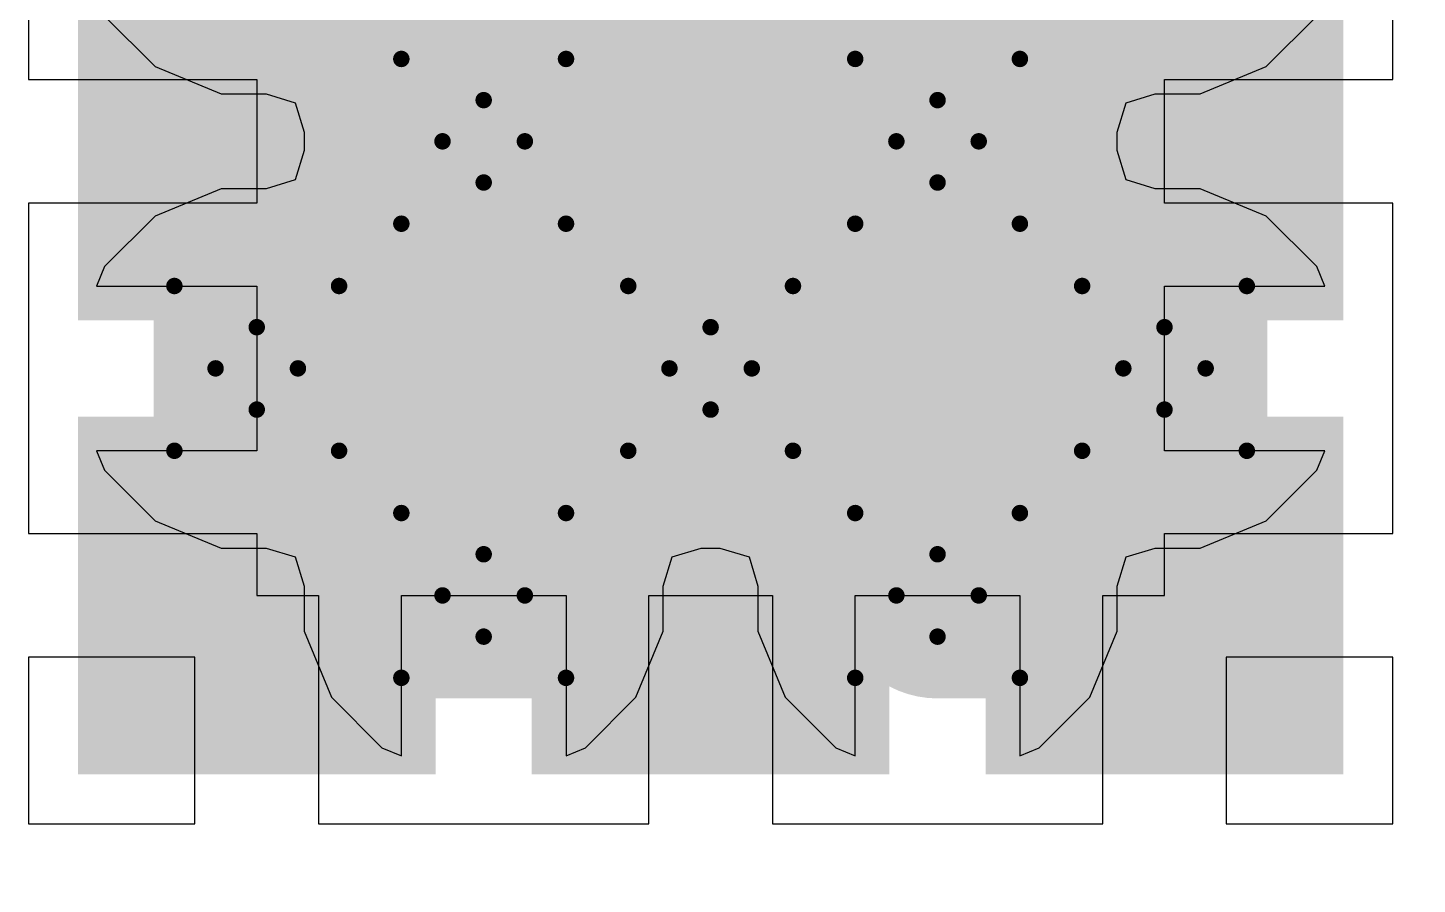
# Model space of a CAD drawing. Header units: inches. Extents: x -5 to 426, y -53 to 116.
# Drawn here: x 11.464 to 15.75, y -22.896 to -20.256 of the extents above; entities that cross this region are included whole.
import ezdxf

# ---------------------------------------------------------------- set-up
doc = ezdxf.new("R2010")
doc.units = ezdxf.units.IN
for name, color, linetype in [('Board Outline', 216, 'Continuous'), ('Bottom Layer', 5, 'Continuous'), ('Bottom Solder', 6, 'Continuous'), ('Drill Drawing', 1, 'Continuous'), ('Multi-Layer', 9, 'Continuous'), ('Pad Holes', 156, 'Continuous'), ('Top Layer', 1, 'Continuous'), ('Top Paste', 8, 'Continuous'), ('Top Solder', 216, 'Continuous')]:
    doc.layers.add(name, color=color, linetype=linetype)

# ---------------------------------------------------------------- blocks, each defined once
blk = doc.blocks.new('38_SMD_M______23')
at = {"layer": 'Bottom Layer'}
h = blk.add_hatch(color=5, dxfattribs=at)
edge = h.paths.add_edge_path()
edge.add_arc((-1.94999864, 2.5600025), 0.2999994, 0, 360)
h = blk.add_hatch(color=5, dxfattribs=at)
edge = h.paths.add_edge_path()
edge.add_arc((-2.6499947, 1.86000136), 0.2999994, 0, 360)
h = blk.add_hatch(color=5, dxfattribs=at)
edge = h.paths.add_edge_path()
edge.add_arc((-1.25000258, 1.86000136), 0.2999994, 0, 360)
h = blk.add_hatch(color=5, dxfattribs=at)
edge = h.paths.add_edge_path()
edge.add_arc((-1.95000626, 1.15999514), 0.2999994, 0, 360)
h = blk.add_hatch(color=5, dxfattribs=at)
edge = h.paths.add_edge_path()
edge.add_arc((-2.65000232, 0.45999654), 0.2999994, 0, 360)
h = blk.add_hatch(color=5, dxfattribs=at)
edge = h.paths.add_edge_path()
edge.add_arc((-1.2499975, 0.4600016199999999), 0.2999994, 0, 360)
h = blk.add_hatch(color=5, dxfattribs=at)
edge = h.paths.add_edge_path()
edge.add_arc((-1.95000118, -0.23999952), 0.2999994, 0, 360)
at = {"layer": 'Bottom Solder'}
h = blk.add_hatch(color=6, dxfattribs=at)
edge = h.paths.add_edge_path()
edge.add_arc((-1.94999864, 2.5600025), 0.2999994, 0, 360)
h = blk.add_hatch(color=6, dxfattribs=at)
edge = h.paths.add_edge_path()
edge.add_arc((-2.6499947, 1.86000136), 0.2999994, 0, 360)
h = blk.add_hatch(color=6, dxfattribs=at)
edge = h.paths.add_edge_path()
edge.add_arc((-1.25000258, 1.86000136), 0.2999994, 0, 360)
h = blk.add_hatch(color=6, dxfattribs=at)
edge = h.paths.add_edge_path()
edge.add_arc((-1.95000626, 1.15999514), 0.2999994, 0, 360)
h = blk.add_hatch(color=6, dxfattribs=at)
edge = h.paths.add_edge_path()
edge.add_arc((-2.65000232, 0.45999654), 0.2999994, 0, 360)
h = blk.add_hatch(color=6, dxfattribs=at)
edge = h.paths.add_edge_path()
edge.add_arc((-1.2499975, 0.4600016199999999), 0.2999994, 0, 360)
h = blk.add_hatch(color=6, dxfattribs=at)
edge = h.paths.add_edge_path()
edge.add_arc((-1.95000118, -0.23999952), 0.2999994, 0, 360)
at = {"layer": 'Multi-Layer'}
h = blk.add_hatch(color=9, dxfattribs=at)
edge = h.paths.add_edge_path()
edge.add_arc((-1.94999864, 2.5600025), 0.2999994, 0, 360)
h = blk.add_hatch(color=9, dxfattribs=at)
edge = h.paths.add_edge_path()
edge.add_arc((-2.6499947, 1.86000136), 0.2999994, 0, 360)
h = blk.add_hatch(color=9, dxfattribs=at)
edge = h.paths.add_edge_path()
edge.add_arc((-1.25000258, 1.86000136), 0.2999994, 0, 360)
h = blk.add_hatch(color=9, dxfattribs=at)
edge = h.paths.add_edge_path()
edge.add_arc((-1.95000626, 1.15999514), 0.2999994, 0, 360)
h = blk.add_hatch(color=9, dxfattribs=at)
edge = h.paths.add_edge_path()
edge.add_arc((-2.65000232, 0.45999654), 0.2999994, 0, 360)
h = blk.add_hatch(color=9, dxfattribs=at)
edge = h.paths.add_edge_path()
edge.add_arc((-1.2499975, 0.4600016199999999), 0.2999994, 0, 360)
h = blk.add_hatch(color=9, dxfattribs=at)
edge = h.paths.add_edge_path()
edge.add_arc((-1.95000118, -0.23999952), 0.2999994, 0, 360)
at = {"layer": 'Pad Holes'}
h = blk.add_hatch(color=7, dxfattribs=at)
edge = h.paths.add_edge_path()
edge.add_arc((-1.94999864, 2.5600025), 0.1499997, 0, 360)
h = blk.add_hatch(color=7, dxfattribs=at)
edge = h.paths.add_edge_path()
edge.add_arc((-2.6499947, 1.86000136), 0.1499997, 0, 360)
h = blk.add_hatch(color=7, dxfattribs=at)
edge = h.paths.add_edge_path()
edge.add_arc((-1.25000258, 1.86000136), 0.1499997, 0, 360)
h = blk.add_hatch(color=7, dxfattribs=at)
edge = h.paths.add_edge_path()
edge.add_arc((-1.95000626, 1.15999514), 0.1499997, 0, 360)
h = blk.add_hatch(color=7, dxfattribs=at)
edge = h.paths.add_edge_path()
edge.add_arc((-2.65000232, 0.45999654), 0.1499997, 0, 360)
h = blk.add_hatch(color=7, dxfattribs=at)
edge = h.paths.add_edge_path()
edge.add_arc((-1.2499975, 0.4600016199999999), 0.1499997, 0, 360)
h = blk.add_hatch(color=7, dxfattribs=at)
edge = h.paths.add_edge_path()
edge.add_arc((-1.95000118, -0.23999952), 0.1499997, 0, 360)
at = {"layer": 'Top Layer'}
for points in [[(-3.09999761, 3.00999779), (-2.19999687, 3.00999779), (-2.19999687, 2.10999705), (-3.09999761, 2.10999705)], [(-1.69999533, 3.00999779), (-0.79999459, 3.00999779), (-0.79999459, 2.10999705), (-1.69999533, 2.10999705)], [(-3.10000015, 1.61000059), (-2.19999941, 1.61000059), (-2.19999941, 0.7099998499999999), (-3.10000015, 0.7099998499999999)], [(-1.69999533, 1.61000313), (-0.79999459, 1.61000313), (-0.79999459, 0.71000239), (-1.69999533, 0.71000239)], [(-3.09999507, 0.20999831), (-2.19999433, 0.20999831), (-2.19999433, -0.6900024299999999), (-3.09999507, -0.6900024299999999)], [(-1.70000295, 0.21000593), (-0.8000022099999999, 0.21000593), (-0.8000022099999999, -0.68999481), (-1.70000295, -0.68999481)]]:
    blk.add_hatch(color=1, dxfattribs=at).paths.add_polyline_path(points)
h = blk.add_hatch(color=1, dxfattribs=at)
edge = h.paths.add_edge_path()
edge.add_arc((-1.94999864, 2.5600025), 0.2999994, 0, 360)
h = blk.add_hatch(color=1, dxfattribs=at)
edge = h.paths.add_edge_path()
edge.add_arc((-2.6499947, 1.86000136), 0.2999994, 0, 360)
h = blk.add_hatch(color=1, dxfattribs=at)
edge = h.paths.add_edge_path()
edge.add_arc((-1.25000258, 1.86000136), 0.2999994, 0, 360)
h = blk.add_hatch(color=1, dxfattribs=at)
edge = h.paths.add_edge_path()
edge.add_arc((-1.95000626, 1.15999514), 0.2999994, 0, 360)
h = blk.add_hatch(color=1, dxfattribs=at)
edge = h.paths.add_edge_path()
edge.add_arc((-2.65000232, 0.45999654), 0.2999994, 0, 360)
h = blk.add_hatch(color=1, dxfattribs=at)
edge = h.paths.add_edge_path()
edge.add_arc((-1.2499975, 0.4600016199999999), 0.2999994, 0, 360)
h = blk.add_hatch(color=1, dxfattribs=at)
edge = h.paths.add_edge_path()
edge.add_arc((-1.95000118, -0.23999952), 0.2999994, 0, 360)
at = {"layer": 'Top Paste'}
for points in [[(-3.09999761, 3.00999779), (-2.19999687, 3.00999779), (-2.19999687, 2.10999705), (-3.09999761, 2.10999705)], [(-1.69999533, 3.00999779), (-0.79999459, 3.00999779), (-0.79999459, 2.10999705), (-1.69999533, 2.10999705)], [(-3.10000015, 1.61000059), (-2.19999941, 1.61000059), (-2.19999941, 0.7099998499999999), (-3.10000015, 0.7099998499999999)], [(-1.69999533, 1.61000313), (-0.79999459, 1.61000313), (-0.79999459, 0.71000239), (-1.69999533, 0.71000239)], [(-3.09999507, 0.20999831), (-2.19999433, 0.20999831), (-2.19999433, -0.6900024299999999), (-3.09999507, -0.6900024299999999)], [(-1.70000295, 0.21000593), (-0.8000022099999999, 0.21000593), (-0.8000022099999999, -0.68999481), (-1.70000295, -0.68999481)]]:
    blk.add_hatch(color=8, dxfattribs=at).paths.add_polyline_path(points)
at = {"layer": 'Top Solder'}
for points in [[(-3.20159761, 3.11159779), (-2.09839687, 3.11159779), (-2.09839687, 2.00839705), (-3.20159761, 2.00839705)], [(-1.80159533, 3.11159779), (-0.6983945899999999, 3.11159779), (-0.6983945899999999, 2.00839705), (-1.80159533, 2.00839705)], [(-3.20160015, 1.71160059), (-2.09839941, 1.71160059), (-2.09839941, 0.60839985), (-3.20160015, 0.60839985)], [(-1.80159533, 1.71160313), (-0.6983945899999999, 1.71160313), (-0.6983945899999999, 0.60840239), (-1.80159533, 0.60840239)], [(-3.20159507, 0.31159831), (-2.09839433, 0.31159831), (-2.09839433, -0.79160243), (-3.20159507, -0.79160243)], [(-1.80160295, 0.31160593), (-0.69840221, 0.31160593), (-0.69840221, -0.79159481), (-1.80160295, -0.79159481)]]:
    blk.add_hatch(color=216, dxfattribs=at).paths.add_polyline_path(points)
h = blk.add_hatch(color=216, dxfattribs=at)
edge = h.paths.add_edge_path()
edge.add_arc((-1.94999864, 2.5600025), 0.2999994, 0, 360)
h = blk.add_hatch(color=216, dxfattribs=at)
edge = h.paths.add_edge_path()
edge.add_arc((-2.6499947, 1.86000136), 0.2999994, 0, 360)
h = blk.add_hatch(color=216, dxfattribs=at)
edge = h.paths.add_edge_path()
edge.add_arc((-1.25000258, 1.86000136), 0.2999994, 0, 360)
h = blk.add_hatch(color=216, dxfattribs=at)
edge = h.paths.add_edge_path()
edge.add_arc((-1.95000626, 1.15999514), 0.2999994, 0, 360)
h = blk.add_hatch(color=216, dxfattribs=at)
edge = h.paths.add_edge_path()
edge.add_arc((-2.65000232, 0.45999654), 0.2999994, 0, 360)
h = blk.add_hatch(color=216, dxfattribs=at)
edge = h.paths.add_edge_path()
edge.add_arc((-1.2499975, 0.4600016199999999), 0.2999994, 0, 360)
h = blk.add_hatch(color=216, dxfattribs=at)
edge = h.paths.add_edge_path()
edge.add_arc((-1.95000118, -0.23999952), 0.2999994, 0, 360)

msp = doc.modelspace()

# ---------------------------------------------------------------- linework, layer by layer
at = {"layer": 'Board Outline'}
msp.add_lwpolyline([(49.77249634, 6.34813564, 0.254, 0.254, -1.14456695220957), (-0.2979293, -38.4413887, 0.254, 0.254, 0)], format="xyseb", dxfattribs=at)
at = {"layer": 'Bottom Layer'}
for p, q in [((11.70101292, -20.21980462), (11.85685716, -20.37564886)), ((15.28448302, -20.37564124), (15.44032726, -20.219797)), ((11.85685716, -20.37564886), (12.06047372, -20.45998956)), ((15.08086646, -20.45998194), (15.28448302, -20.37564124)), ((12.06047372, -20.45998956), (12.1993406, -20.45998956)), ((12.1993406, -20.45998956), (12.28923882, -20.48742156)), ((14.85210136, -20.48741648), (14.94200466, -20.45998194)), ((14.94200466, -20.45998194), (15.08086646, -20.45998194)), ((12.28923882, -20.48742156), (12.31667336, -20.57732232)), ((14.8246719, -20.5773147), (14.85210136, -20.48741648)), ((12.31667336, -20.57732232), (12.31667336, -20.63465266)), ((14.8246719, -20.6346552), (14.8246719, -20.5773147)), ((12.31667336, -20.63465266), (12.28923882, -20.72455596)), ((14.85210644, -20.72455088), (14.8246719, -20.6346552)), ((12.28923882, -20.72455596), (12.1993406, -20.75198542)), ((14.94200466, -20.75198796), (14.85210644, -20.72455088)), ((12.06047372, -20.75198542), (11.85685716, -20.83632612)), ((12.1993406, -20.75198542), (12.06047372, -20.75198542)), ((15.08087154, -20.75198796), (14.94200466, -20.75198796)), ((15.2844881, -20.83632866), (15.08087154, -20.75198796)), ((11.85685716, -20.83632612), (11.70101292, -20.99217036)), ((15.44033234, -20.9921729), (15.2844881, -20.83632866)), ((11.70101292, -20.99217036), (11.67623522, -21.0519899)), ((15.46511004, -21.05199244), (15.44033234, -20.9921729)), ((11.67623522, -21.0519899), (12.17067162, -21.0519899)), ((12.17067162, -21.0519899), (12.17067162, -21.5599899)), ((14.97067872, -21.55999244), (14.97067872, -21.05199244)), ((14.97067872, -21.05199244), (15.46511004, -21.05199244)), ((12.17067162, -21.5599899), (11.6762403, -21.5599899)), ((11.6762403, -21.5599899), (11.70101292, -21.61979928)), ((15.46510496, -21.55999244), (14.97067872, -21.55999244)), ((15.44033234, -21.61980182), (15.46510496, -21.55999244)), ((11.70101292, -21.61979928), (11.85685716, -21.77564352)), ((15.2844881, -21.77564606), (15.44033234, -21.61980182)), ((11.85685716, -21.77564352), (12.06047372, -21.85998422)), ((15.08087154, -21.85998676), (15.2844881, -21.77564606)), ((12.06047372, -21.85998422), (12.1993406, -21.85998422)), ((12.1993406, -21.85998422), (12.28923882, -21.88741368)), ((12.28923882, -21.88741368), (12.31667336, -21.97731698)), ((13.42467216, -21.9773246), (13.45211432, -21.88741368)), ((13.45211432, -21.88741368), (13.54200492, -21.85999184)), ((13.54200492, -21.85999184), (13.59934542, -21.85999184)), ((13.59934542, -21.85999184), (13.68924618, -21.8874213)), ((13.68924618, -21.8874213), (13.71667818, -21.9773246)), ((14.82467698, -21.97731952), (14.85210644, -21.8874213)), ((14.85210644, -21.8874213), (14.94200974, -21.85998676)), ((14.94200974, -21.85998676), (15.08087154, -21.85998676)), ((12.31667336, -21.97731698), (12.31667336, -22.11617878)), ((13.42467216, -22.11617878), (13.42467216, -21.9773246)), ((13.71667818, -21.9773246), (13.71667818, -22.1161864)), ((14.82467698, -22.1161864), (14.82467698, -21.97731952)), ((12.61667276, -22.50041474), (12.61667276, -22.00598088)), ((12.61667276, -22.00598088), (13.12467276, -22.00598088)), ((13.12467276, -22.00598088), (13.12467276, -22.50041474)), ((14.0166725, -22.50041982), (14.0166725, -22.0059885)), ((14.0166725, -22.0059885), (14.5246725, -22.0059885)), ((14.5246725, -22.0059885), (14.5246725, -22.5004249)), ((12.31667336, -22.11617878), (12.40101406, -22.31979534)), ((13.34033146, -22.31979534), (13.42467216, -22.11617878)), ((13.71667818, -22.1161864), (13.80101888, -22.31980296)), ((14.74033628, -22.31980296), (14.82467698, -22.1161864)), ((12.40101406, -22.31979534), (12.5568583, -22.47563958)), ((13.18448722, -22.47563958), (13.34033146, -22.31979534)), ((13.80101888, -22.31980296), (13.95686312, -22.4756472)), ((14.58449204, -22.4756472), (14.74033628, -22.31980296)), ((12.5568583, -22.47563958), (12.61667276, -22.50041474)), ((13.12467276, -22.50041474), (13.18448722, -22.47563958)), ((13.95686312, -22.4756472), (14.0166725, -22.50041982)), ((14.5246725, -22.5004249), (14.58449204, -22.4756472))]:
    msp.add_line(p, q, dxfattribs=at)
for points in [[(12.87067276, -20.60598876, 0.635, 0.635, 0), (12.87067276, -19.90599016, 0.635, 0.635, 0)], [(14.27067504, -21.30598482, 0.635, 0.635, 0), (14.27067504, -19.90599016, 0.635, 0.635, 0)], [(12.87067276, -21.30598482, 0.635, 0.635, 0), (12.87067276, -20.60598876, 0.635, 0.635, 0)], [(12.17067162, -21.30598482, 0.635, 0.635, 0), (12.87067276, -21.30598482, 0.635, 0.635, 0)], [(12.87067276, -21.30598482, 0.635, 0.635, 0), (14.9706711, -21.30598482, 0.635, 0.635, 0)], [(12.87067276, -22.00598088, 0.635, 0.635, 0), (12.87067276, -21.30598482, 0.635, 0.635, 0)], [(14.27067758, -22.0059885, 0.635, 0.635, 0), (14.27067758, -21.30598482, 0.635, 0.635, 0)], [(14.9706711, -21.30598482, 0.635, 0.635, 0), (14.97067364, -21.30598736, 0.635, 0.635, 0)], [(14.27067504, -22.0059885, 0.635, 0.635, 0), (14.27067758, -22.0059885, 0.635, 0.635, 0)]]:
    msp.add_lwpolyline(points, format="xyseb", dxfattribs=at)
for points in [[(12.71192276, -20.60598876, 0.3175, 0.3175, 1), (13.02942276, -20.60598876, 0.3175, 0.3175, 1)], [(12.71192276, -20.60598876, 0.3175, 0.3175, 1), (13.02942276, -20.60598876, 0.3175, 0.3175, 1)], [(12.01192162, -21.30598482, 0.3175, 0.3175, 1), (12.32942162, -21.30598482, 0.3175, 0.3175, 1)], [(12.71192276, -21.30598482, 0.3175, 0.3175, 1), (13.02942276, -21.30598482, 0.3175, 0.3175, 1)], [(12.71192276, -21.30598482, 0.3175, 0.3175, 1), (13.02942276, -21.30598482, 0.3175, 0.3175, 1)], [(12.71192276, -21.30598482, 0.3175, 0.3175, 1), (13.02942276, -21.30598482, 0.3175, 0.3175, 1)], [(12.71192276, -21.30598482, 0.3175, 0.3175, 1), (13.02942276, -21.30598482, 0.3175, 0.3175, 1)], [(14.11192504, -21.30598482, 0.3175, 0.3175, 1), (14.42942504, -21.30598482, 0.3175, 0.3175, 1)], [(14.11192758, -21.30598482, 0.3175, 0.3175, 1), (14.42942758, -21.30598482, 0.3175, 0.3175, 1)], [(14.8119211, -21.30598482, 0.3175, 0.3175, 1), (15.1294211, -21.30598482, 0.3175, 0.3175, 1)], [(14.8119211, -21.30598482, 0.3175, 0.3175, 1), (15.1294211, -21.30598482, 0.3175, 0.3175, 1)], [(14.81192364, -21.30598736, 0.3175, 0.3175, 1), (15.12942364, -21.30598736, 0.3175, 0.3175, 1)], [(12.71192276, -22.00598088, 0.3175, 0.3175, 1), (13.02942276, -22.00598088, 0.3175, 0.3175, 1)], [(14.11192504, -22.0059885, 0.3175, 0.3175, 1), (14.42942504, -22.0059885, 0.3175, 0.3175, 1)], [(14.11192758, -22.0059885, 0.3175, 0.3175, 1), (14.42942758, -22.0059885, 0.3175, 0.3175, 1)], [(14.11192758, -22.0059885, 0.3175, 0.3175, 1), (14.42942758, -22.0059885, 0.3175, 0.3175, 1)]]:
    msp.add_lwpolyline(points, format="xyseb", close=True, dxfattribs=at)
at = {"layer": 'Drill Drawing'}
for points in [[(12.61667276, -20.35198876, 0.0508, 0.0508, 0), (12.87067276, -20.47898876, 0.0508, 0.0508, 0)], [(12.61667276, -20.35198876, 0.0508, 0.0508, 0), (12.74367276, -20.60598876, 0.0508, 0.0508, 0)], [(12.87067276, -20.47898876, 0.0508, 0.0508, 0), (13.12467276, -20.35198876, 0.0508, 0.0508, 0)], [(12.99767276, -20.60598876, 0.0508, 0.0508, 0), (13.12467276, -20.35198876, 0.0508, 0.0508, 0)], [(14.0166725, -20.35198368, 0.0508, 0.0508, 0), (14.2706725, -20.47898368, 0.0508, 0.0508, 0)], [(14.0166725, -20.35198368, 0.0508, 0.0508, 0), (14.1436725, -20.60598368, 0.0508, 0.0508, 0)], [(14.2706725, -20.47898368, 0.0508, 0.0508, 0), (14.5246725, -20.35198368, 0.0508, 0.0508, 0)], [(14.3976725, -20.60598368, 0.0508, 0.0508, 0), (14.5246725, -20.35198368, 0.0508, 0.0508, 0)], [(12.61667276, -20.85998876, 0.0508, 0.0508, 0), (12.74367276, -20.60598876, 0.0508, 0.0508, 0)], [(12.99767276, -20.60598876, 0.0508, 0.0508, 0), (13.12467276, -20.85998876, 0.0508, 0.0508, 0)], [(14.0166725, -20.85998368, 0.0508, 0.0508, 0), (14.1436725, -20.60598368, 0.0508, 0.0508, 0)], [(14.3976725, -20.60598368, 0.0508, 0.0508, 0), (14.5246725, -20.85998368, 0.0508, 0.0508, 0)], [(12.61667276, -20.85998876, 0.0508, 0.0508, 0), (12.87067276, -20.73298876, 0.0508, 0.0508, 0)], [(12.87067276, -20.73298876, 0.0508, 0.0508, 0), (13.12467276, -20.85998876, 0.0508, 0.0508, 0)], [(14.0166725, -20.85998368, 0.0508, 0.0508, 0), (14.2706725, -20.73298368, 0.0508, 0.0508, 0)], [(14.2706725, -20.73298368, 0.0508, 0.0508, 0), (14.5246725, -20.85998368, 0.0508, 0.0508, 0)], [(11.91667162, -21.05198482, 0.0508, 0.0508, 0), (12.17067162, -21.17898482, 0.0508, 0.0508, 0)], [(11.91667162, -21.05198482, 0.0508, 0.0508, 0), (12.04367162, -21.30598482, 0.0508, 0.0508, 0)], [(12.17067162, -21.17898482, 0.0508, 0.0508, 0), (12.42467162, -21.05198482, 0.0508, 0.0508, 0)], [(12.29767162, -21.30598482, 0.0508, 0.0508, 0), (12.42467162, -21.05198482, 0.0508, 0.0508, 0)], [(13.31667898, -21.05199244, 0.0508, 0.0508, 0), (13.57067898, -21.17899244, 0.0508, 0.0508, 0)], [(13.31667898, -21.05199244, 0.0508, 0.0508, 0), (13.44367898, -21.30599244, 0.0508, 0.0508, 0)], [(13.57067898, -21.17899244, 0.0508, 0.0508, 0), (13.82467898, -21.05199244, 0.0508, 0.0508, 0)], [(13.69767898, -21.30599244, 0.0508, 0.0508, 0), (13.82467898, -21.05199244, 0.0508, 0.0508, 0)], [(14.71667364, -21.05198736, 0.0508, 0.0508, 0), (14.97067364, -21.17898736, 0.0508, 0.0508, 0)], [(14.71667364, -21.05198736, 0.0508, 0.0508, 0), (14.84367364, -21.30598736, 0.0508, 0.0508, 0)], [(14.97067364, -21.17898736, 0.0508, 0.0508, 0), (15.22467364, -21.05198736, 0.0508, 0.0508, 0)], [(15.09767364, -21.30598736, 0.0508, 0.0508, 0), (15.22467364, -21.05198736, 0.0508, 0.0508, 0)], [(11.91667162, -21.55998482, 0.0508, 0.0508, 0), (12.04367162, -21.30598482, 0.0508, 0.0508, 0)], [(12.29767162, -21.30598482, 0.0508, 0.0508, 0), (12.42467162, -21.55998482, 0.0508, 0.0508, 0)], [(13.31667898, -21.55999244, 0.0508, 0.0508, 0), (13.44367898, -21.30599244, 0.0508, 0.0508, 0)], [(13.69767898, -21.30599244, 0.0508, 0.0508, 0), (13.82467898, -21.55999244, 0.0508, 0.0508, 0)], [(14.71667364, -21.55998736, 0.0508, 0.0508, 0), (14.84367364, -21.30598736, 0.0508, 0.0508, 0)], [(15.09767364, -21.30598736, 0.0508, 0.0508, 0), (15.22467364, -21.55998736, 0.0508, 0.0508, 0)], [(11.91667162, -21.55998482, 0.0508, 0.0508, 0), (12.17067162, -21.43298482, 0.0508, 0.0508, 0)], [(12.17067162, -21.43298482, 0.0508, 0.0508, 0), (12.42467162, -21.55998482, 0.0508, 0.0508, 0)], [(13.31667898, -21.55999244, 0.0508, 0.0508, 0), (13.57067898, -21.43299244, 0.0508, 0.0508, 0)], [(13.57067898, -21.43299244, 0.0508, 0.0508, 0), (13.82467898, -21.55999244, 0.0508, 0.0508, 0)], [(14.71667364, -21.55998736, 0.0508, 0.0508, 0), (14.97067364, -21.43298736, 0.0508, 0.0508, 0)], [(14.97067364, -21.43298736, 0.0508, 0.0508, 0), (15.22467364, -21.55998736, 0.0508, 0.0508, 0)], [(12.61667276, -21.75198088, 0.0508, 0.0508, 0), (12.87067276, -21.87898088, 0.0508, 0.0508, 0)], [(12.61667276, -21.75198088, 0.0508, 0.0508, 0), (12.74367276, -22.00598088, 0.0508, 0.0508, 0)], [(12.87067276, -21.87898088, 0.0508, 0.0508, 0), (13.12467276, -21.75198088, 0.0508, 0.0508, 0)], [(12.99767276, -22.00598088, 0.0508, 0.0508, 0), (13.12467276, -21.75198088, 0.0508, 0.0508, 0)], [(14.01667758, -21.7519885, 0.0508, 0.0508, 0), (14.27067758, -21.8789885, 0.0508, 0.0508, 0)], [(14.01667758, -21.7519885, 0.0508, 0.0508, 0), (14.14367758, -22.0059885, 0.0508, 0.0508, 0)], [(14.27067758, -21.8789885, 0.0508, 0.0508, 0), (14.52467758, -21.7519885, 0.0508, 0.0508, 0)], [(14.39767758, -22.0059885, 0.0508, 0.0508, 0), (14.52467758, -21.7519885, 0.0508, 0.0508, 0)], [(12.61667276, -22.25998088, 0.0508, 0.0508, 0), (12.74367276, -22.00598088, 0.0508, 0.0508, 0)], [(12.99767276, -22.00598088, 0.0508, 0.0508, 0), (13.12467276, -22.25998088, 0.0508, 0.0508, 0)], [(14.01667758, -22.2599885, 0.0508, 0.0508, 0), (14.14367758, -22.0059885, 0.0508, 0.0508, 0)], [(14.39767758, -22.0059885, 0.0508, 0.0508, 0), (14.52467758, -22.2599885, 0.0508, 0.0508, 0)], [(12.61667276, -22.25998088, 0.0508, 0.0508, 0), (12.87067276, -22.13298088, 0.0508, 0.0508, 0)], [(12.87067276, -22.13298088, 0.0508, 0.0508, 0), (13.12467276, -22.25998088, 0.0508, 0.0508, 0)], [(14.01667758, -22.2599885, 0.0508, 0.0508, 0), (14.27067758, -22.1329885, 0.0508, 0.0508, 0)], [(14.27067758, -22.1329885, 0.0508, 0.0508, 0), (14.52467758, -22.2599885, 0.0508, 0.0508, 0)]]:
    msp.add_lwpolyline(points, format="xyseb", dxfattribs=at)
for points in [[(12.60397276, -20.35198876, 0.0254, 0.0254, 1), (12.62937276, -20.35198876, 0.0254, 0.0254, 1)], [(12.60397276, -20.35198876, 0.0254, 0.0254, 1), (12.62937276, -20.35198876, 0.0254, 0.0254, 1)], [(13.11197276, -20.35198876, 0.0254, 0.0254, 1), (13.13737276, -20.35198876, 0.0254, 0.0254, 1)], [(13.11197276, -20.35198876, 0.0254, 0.0254, 1), (13.13737276, -20.35198876, 0.0254, 0.0254, 1)], [(14.0039725, -20.35198368, 0.0254, 0.0254, 1), (14.0293725, -20.35198368, 0.0254, 0.0254, 1)], [(14.0039725, -20.35198368, 0.0254, 0.0254, 1), (14.0293725, -20.35198368, 0.0254, 0.0254, 1)], [(14.5119725, -20.35198368, 0.0254, 0.0254, 1), (14.5373725, -20.35198368, 0.0254, 0.0254, 1)], [(14.5119725, -20.35198368, 0.0254, 0.0254, 1), (14.5373725, -20.35198368, 0.0254, 0.0254, 1)], [(12.85797276, -20.47898876, 0.0254, 0.0254, 1), (12.88337276, -20.47898876, 0.0254, 0.0254, 1)], [(12.85797276, -20.47898876, 0.0254, 0.0254, 1), (12.88337276, -20.47898876, 0.0254, 0.0254, 1)], [(14.2579725, -20.47898368, 0.0254, 0.0254, 1), (14.2833725, -20.47898368, 0.0254, 0.0254, 1)], [(14.2579725, -20.47898368, 0.0254, 0.0254, 1), (14.2833725, -20.47898368, 0.0254, 0.0254, 1)], [(12.73097276, -20.60598876, 0.0254, 0.0254, 1), (12.75637276, -20.60598876, 0.0254, 0.0254, 1)], [(12.73097276, -20.60598876, 0.0254, 0.0254, 1), (12.75637276, -20.60598876, 0.0254, 0.0254, 1)], [(12.98497276, -20.60598876, 0.0254, 0.0254, 1), (13.01037276, -20.60598876, 0.0254, 0.0254, 1)], [(12.98497276, -20.60598876, 0.0254, 0.0254, 1), (13.01037276, -20.60598876, 0.0254, 0.0254, 1)], [(14.1309725, -20.60598368, 0.0254, 0.0254, 1), (14.1563725, -20.60598368, 0.0254, 0.0254, 1)], [(14.1309725, -20.60598368, 0.0254, 0.0254, 1), (14.1563725, -20.60598368, 0.0254, 0.0254, 1)], [(14.3849725, -20.60598368, 0.0254, 0.0254, 1), (14.4103725, -20.60598368, 0.0254, 0.0254, 1)], [(14.3849725, -20.60598368, 0.0254, 0.0254, 1), (14.4103725, -20.60598368, 0.0254, 0.0254, 1)], [(12.85797276, -20.73298876, 0.0254, 0.0254, 1), (12.88337276, -20.73298876, 0.0254, 0.0254, 1)], [(12.85797276, -20.73298876, 0.0254, 0.0254, 1), (12.88337276, -20.73298876, 0.0254, 0.0254, 1)], [(14.2579725, -20.73298368, 0.0254, 0.0254, 1), (14.2833725, -20.73298368, 0.0254, 0.0254, 1)], [(14.2579725, -20.73298368, 0.0254, 0.0254, 1), (14.2833725, -20.73298368, 0.0254, 0.0254, 1)], [(12.60397276, -20.85998876, 0.0254, 0.0254, 1), (12.62937276, -20.85998876, 0.0254, 0.0254, 1)], [(12.60397276, -20.85998876, 0.0254, 0.0254, 1), (12.62937276, -20.85998876, 0.0254, 0.0254, 1)], [(13.11197276, -20.85998876, 0.0254, 0.0254, 1), (13.13737276, -20.85998876, 0.0254, 0.0254, 1)], [(13.11197276, -20.85998876, 0.0254, 0.0254, 1), (13.13737276, -20.85998876, 0.0254, 0.0254, 1)], [(14.0039725, -20.85998368, 0.0254, 0.0254, 1), (14.0293725, -20.85998368, 0.0254, 0.0254, 1)], [(14.0039725, -20.85998368, 0.0254, 0.0254, 1), (14.0293725, -20.85998368, 0.0254, 0.0254, 1)], [(14.5119725, -20.85998368, 0.0254, 0.0254, 1), (14.5373725, -20.85998368, 0.0254, 0.0254, 1)], [(14.5119725, -20.85998368, 0.0254, 0.0254, 1), (14.5373725, -20.85998368, 0.0254, 0.0254, 1)], [(11.90397162, -21.05198482, 0.0254, 0.0254, 1), (11.92937162, -21.05198482, 0.0254, 0.0254, 1)], [(11.90397162, -21.05198482, 0.0254, 0.0254, 1), (11.92937162, -21.05198482, 0.0254, 0.0254, 1)], [(12.41197162, -21.05198482, 0.0254, 0.0254, 1), (12.43737162, -21.05198482, 0.0254, 0.0254, 1)], [(12.41197162, -21.05198482, 0.0254, 0.0254, 1), (12.43737162, -21.05198482, 0.0254, 0.0254, 1)], [(13.30397898, -21.05199244, 0.0254, 0.0254, 1), (13.32937898, -21.05199244, 0.0254, 0.0254, 1)], [(13.30397898, -21.05199244, 0.0254, 0.0254, 1), (13.32937898, -21.05199244, 0.0254, 0.0254, 1)], [(13.81197898, -21.05199244, 0.0254, 0.0254, 1), (13.83737898, -21.05199244, 0.0254, 0.0254, 1)], [(13.81197898, -21.05199244, 0.0254, 0.0254, 1), (13.83737898, -21.05199244, 0.0254, 0.0254, 1)], [(14.70397364, -21.05198736, 0.0254, 0.0254, 1), (14.72937364, -21.05198736, 0.0254, 0.0254, 1)], [(14.70397364, -21.05198736, 0.0254, 0.0254, 1), (14.72937364, -21.05198736, 0.0254, 0.0254, 1)], [(15.21197364, -21.05198736, 0.0254, 0.0254, 1), (15.23737364, -21.05198736, 0.0254, 0.0254, 1)], [(15.21197364, -21.05198736, 0.0254, 0.0254, 1), (15.23737364, -21.05198736, 0.0254, 0.0254, 1)], [(12.15797162, -21.17898482, 0.0254, 0.0254, 1), (12.18337162, -21.17898482, 0.0254, 0.0254, 1)], [(12.15797162, -21.17898482, 0.0254, 0.0254, 1), (12.18337162, -21.17898482, 0.0254, 0.0254, 1)], [(13.55797898, -21.17899244, 0.0254, 0.0254, 1), (13.58337898, -21.17899244, 0.0254, 0.0254, 1)], [(13.55797898, -21.17899244, 0.0254, 0.0254, 1), (13.58337898, -21.17899244, 0.0254, 0.0254, 1)], [(14.95797364, -21.17898736, 0.0254, 0.0254, 1), (14.98337364, -21.17898736, 0.0254, 0.0254, 1)], [(14.95797364, -21.17898736, 0.0254, 0.0254, 1), (14.98337364, -21.17898736, 0.0254, 0.0254, 1)], [(12.03097162, -21.30598482, 0.0254, 0.0254, 1), (12.05637162, -21.30598482, 0.0254, 0.0254, 1)], [(12.03097162, -21.30598482, 0.0254, 0.0254, 1), (12.05637162, -21.30598482, 0.0254, 0.0254, 1)], [(12.28497162, -21.30598482, 0.0254, 0.0254, 1), (12.31037162, -21.30598482, 0.0254, 0.0254, 1)], [(12.28497162, -21.30598482, 0.0254, 0.0254, 1), (12.31037162, -21.30598482, 0.0254, 0.0254, 1)], [(13.43097898, -21.30599244, 0.0254, 0.0254, 1), (13.45637898, -21.30599244, 0.0254, 0.0254, 1)], [(13.43097898, -21.30599244, 0.0254, 0.0254, 1), (13.45637898, -21.30599244, 0.0254, 0.0254, 1)], [(13.68497898, -21.30599244, 0.0254, 0.0254, 1), (13.71037898, -21.30599244, 0.0254, 0.0254, 1)], [(13.68497898, -21.30599244, 0.0254, 0.0254, 1), (13.71037898, -21.30599244, 0.0254, 0.0254, 1)], [(14.83097364, -21.30598736, 0.0254, 0.0254, 1), (14.85637364, -21.30598736, 0.0254, 0.0254, 1)], [(14.83097364, -21.30598736, 0.0254, 0.0254, 1), (14.85637364, -21.30598736, 0.0254, 0.0254, 1)], [(15.08497364, -21.30598736, 0.0254, 0.0254, 1), (15.11037364, -21.30598736, 0.0254, 0.0254, 1)], [(15.08497364, -21.30598736, 0.0254, 0.0254, 1), (15.11037364, -21.30598736, 0.0254, 0.0254, 1)], [(12.15797162, -21.43298482, 0.0254, 0.0254, 1), (12.18337162, -21.43298482, 0.0254, 0.0254, 1)], [(12.15797162, -21.43298482, 0.0254, 0.0254, 1), (12.18337162, -21.43298482, 0.0254, 0.0254, 1)], [(13.55797898, -21.43299244, 0.0254, 0.0254, 1), (13.58337898, -21.43299244, 0.0254, 0.0254, 1)], [(13.55797898, -21.43299244, 0.0254, 0.0254, 1), (13.58337898, -21.43299244, 0.0254, 0.0254, 1)], [(14.95797364, -21.43298736, 0.0254, 0.0254, 1), (14.98337364, -21.43298736, 0.0254, 0.0254, 1)], [(14.95797364, -21.43298736, 0.0254, 0.0254, 1), (14.98337364, -21.43298736, 0.0254, 0.0254, 1)], [(11.90397162, -21.55998482, 0.0254, 0.0254, 1), (11.92937162, -21.55998482, 0.0254, 0.0254, 1)], [(11.90397162, -21.55998482, 0.0254, 0.0254, 1), (11.92937162, -21.55998482, 0.0254, 0.0254, 1)], [(12.41197162, -21.55998482, 0.0254, 0.0254, 1), (12.43737162, -21.55998482, 0.0254, 0.0254, 1)], [(12.41197162, -21.55998482, 0.0254, 0.0254, 1), (12.43737162, -21.55998482, 0.0254, 0.0254, 1)], [(13.30397898, -21.55999244, 0.0254, 0.0254, 1), (13.32937898, -21.55999244, 0.0254, 0.0254, 1)], [(13.30397898, -21.55999244, 0.0254, 0.0254, 1), (13.32937898, -21.55999244, 0.0254, 0.0254, 1)], [(13.81197898, -21.55999244, 0.0254, 0.0254, 1), (13.83737898, -21.55999244, 0.0254, 0.0254, 1)], [(13.81197898, -21.55999244, 0.0254, 0.0254, 1), (13.83737898, -21.55999244, 0.0254, 0.0254, 1)], [(14.70397364, -21.55998736, 0.0254, 0.0254, 1), (14.72937364, -21.55998736, 0.0254, 0.0254, 1)], [(14.70397364, -21.55998736, 0.0254, 0.0254, 1), (14.72937364, -21.55998736, 0.0254, 0.0254, 1)], [(15.21197364, -21.55998736, 0.0254, 0.0254, 1), (15.23737364, -21.55998736, 0.0254, 0.0254, 1)], [(15.21197364, -21.55998736, 0.0254, 0.0254, 1), (15.23737364, -21.55998736, 0.0254, 0.0254, 1)], [(12.60397276, -21.75198088, 0.0254, 0.0254, 1), (12.62937276, -21.75198088, 0.0254, 0.0254, 1)], [(12.60397276, -21.75198088, 0.0254, 0.0254, 1), (12.62937276, -21.75198088, 0.0254, 0.0254, 1)], [(13.11197276, -21.75198088, 0.0254, 0.0254, 1), (13.13737276, -21.75198088, 0.0254, 0.0254, 1)], [(13.11197276, -21.75198088, 0.0254, 0.0254, 1), (13.13737276, -21.75198088, 0.0254, 0.0254, 1)], [(14.00397758, -21.7519885, 0.0254, 0.0254, 1), (14.02937758, -21.7519885, 0.0254, 0.0254, 1)], [(14.00397758, -21.7519885, 0.0254, 0.0254, 1), (14.02937758, -21.7519885, 0.0254, 0.0254, 1)], [(14.51197758, -21.7519885, 0.0254, 0.0254, 1), (14.53737758, -21.7519885, 0.0254, 0.0254, 1)], [(14.51197758, -21.7519885, 0.0254, 0.0254, 1), (14.53737758, -21.7519885, 0.0254, 0.0254, 1)], [(12.85797276, -21.87898088, 0.0254, 0.0254, 1), (12.88337276, -21.87898088, 0.0254, 0.0254, 1)], [(12.85797276, -21.87898088, 0.0254, 0.0254, 1), (12.88337276, -21.87898088, 0.0254, 0.0254, 1)], [(14.25797758, -21.8789885, 0.0254, 0.0254, 1), (14.28337758, -21.8789885, 0.0254, 0.0254, 1)], [(14.25797758, -21.8789885, 0.0254, 0.0254, 1), (14.28337758, -21.8789885, 0.0254, 0.0254, 1)], [(12.73097276, -22.00598088, 0.0254, 0.0254, 1), (12.75637276, -22.00598088, 0.0254, 0.0254, 1)], [(12.73097276, -22.00598088, 0.0254, 0.0254, 1), (12.75637276, -22.00598088, 0.0254, 0.0254, 1)], [(12.98497276, -22.00598088, 0.0254, 0.0254, 1), (13.01037276, -22.00598088, 0.0254, 0.0254, 1)], [(12.98497276, -22.00598088, 0.0254, 0.0254, 1), (13.01037276, -22.00598088, 0.0254, 0.0254, 1)], [(14.13097758, -22.0059885, 0.0254, 0.0254, 1), (14.15637758, -22.0059885, 0.0254, 0.0254, 1)], [(14.13097758, -22.0059885, 0.0254, 0.0254, 1), (14.15637758, -22.0059885, 0.0254, 0.0254, 1)], [(14.38497758, -22.0059885, 0.0254, 0.0254, 1), (14.41037758, -22.0059885, 0.0254, 0.0254, 1)], [(14.38497758, -22.0059885, 0.0254, 0.0254, 1), (14.41037758, -22.0059885, 0.0254, 0.0254, 1)], [(12.85797276, -22.13298088, 0.0254, 0.0254, 1), (12.88337276, -22.13298088, 0.0254, 0.0254, 1)], [(12.85797276, -22.13298088, 0.0254, 0.0254, 1), (12.88337276, -22.13298088, 0.0254, 0.0254, 1)], [(14.25797758, -22.1329885, 0.0254, 0.0254, 1), (14.28337758, -22.1329885, 0.0254, 0.0254, 1)], [(14.25797758, -22.1329885, 0.0254, 0.0254, 1), (14.28337758, -22.1329885, 0.0254, 0.0254, 1)], [(12.60397276, -22.25998088, 0.0254, 0.0254, 1), (12.62937276, -22.25998088, 0.0254, 0.0254, 1)], [(12.60397276, -22.25998088, 0.0254, 0.0254, 1), (12.62937276, -22.25998088, 0.0254, 0.0254, 1)], [(13.11197276, -22.25998088, 0.0254, 0.0254, 1), (13.13737276, -22.25998088, 0.0254, 0.0254, 1)], [(13.11197276, -22.25998088, 0.0254, 0.0254, 1), (13.13737276, -22.25998088, 0.0254, 0.0254, 1)], [(14.00397758, -22.2599885, 0.0254, 0.0254, 1), (14.02937758, -22.2599885, 0.0254, 0.0254, 1)], [(14.00397758, -22.2599885, 0.0254, 0.0254, 1), (14.02937758, -22.2599885, 0.0254, 0.0254, 1)], [(14.51197758, -22.2599885, 0.0254, 0.0254, 1), (14.53737758, -22.2599885, 0.0254, 0.0254, 1)], [(14.51197758, -22.2599885, 0.0254, 0.0254, 1), (14.53737758, -22.2599885, 0.0254, 0.0254, 1)]]:
    msp.add_lwpolyline(points, format="xyseb", close=True, dxfattribs=at)
at = {"layer": 'Top Layer'}
for p, q in [((11.4666776, -19.90998812), (11.4666776, -20.41548114)), ((15.67466766, -20.41548876), (15.67466766, -19.90998558)), ((11.4666776, -20.41548114), (12.17067162, -20.41548114)), ((12.17067162, -20.41548114), (12.17067162, -20.79648114)), ((14.97066856, -20.79648876), (14.97066856, -20.41548876)), ((14.97066856, -20.41548876), (15.67466766, -20.41548876)), ((12.17067162, -20.79648114), (11.4666776, -20.79648114)), ((11.4666776, -20.79648114), (11.4666776, -21.30998024)), ((15.67466766, -20.79648876), (14.97066856, -20.79648876)), ((15.67466766, -21.30198178), (15.67466766, -20.79648876)), ((11.4666776, -21.30998024), (11.4666776, -21.81547834)), ((15.67467528, -21.30198178), (15.67466766, -21.30198178)), ((15.67467528, -21.81548342), (15.67467528, -21.30198178)), ((11.4666776, -21.81547834), (12.1706767, -21.81547834)), ((12.1706767, -21.81547834), (12.1706767, -22.00597834)), ((14.97067872, -22.00598342), (14.97067872, -21.81548342)), ((14.97067872, -21.81548342), (15.67467528, -21.81548342)), ((12.1706767, -22.00597834), (12.3611767, -22.00597834)), ((12.3611767, -22.00597834), (12.3611767, -22.70998252)), ((13.38017136, -22.70998506), (13.38017136, -22.00598342)), ((13.38017136, -22.00598342), (13.76117136, -22.00598342)), ((13.76117136, -22.00598342), (13.76117136, -22.70998506)), ((14.78017872, -22.70997998), (14.78017872, -22.00598342)), ((14.78017872, -22.00598342), (14.97067872, -22.00598342)), ((11.9801767, -22.19647834), (11.4666776, -22.19647834)), ((11.4666776, -22.19647834), (11.4666776, -22.70998252)), ((11.9801767, -22.70998252), (11.9801767, -22.19647834)), ((15.67467528, -22.19648342), (15.16117872, -22.19648342)), ((15.16117872, -22.19648342), (15.16117872, -22.70997998)), ((15.67467528, -22.70997998), (15.67467528, -22.19648342)), ((11.4666776, -22.70998252), (11.9801767, -22.70998252)), ((12.3611767, -22.70998252), (12.8666748, -22.70998252)), ((12.8666748, -22.70998252), (12.8666748, -22.70998506)), ((12.8666748, -22.70998506), (13.38017136, -22.70998506)), ((13.76117136, -22.70998506), (14.274673, -22.70998506)), ((14.274673, -22.70998506), (14.274673, -22.70997998)), ((14.274673, -22.70997998), (14.78017872, -22.70997998)), ((15.16117872, -22.70997998), (15.67467528, -22.70997998))]:
    msp.add_line(p, q, dxfattribs=at)
for points in [[(12.1706767, -20.60598114, 0.635, 0.635, 0), (12.1706767, -19.20599156, 0.635, 0.635, 0)], [(13.5706739, -20.60598368, 0.635, 0.635, 0), (13.5706739, -19.20598902, 0.635, 0.635, 0)], [(14.97067364, -21.30598736, 0.635, 0.635, 0), (14.97067364, -19.20598902, 0.635, 0.635, 0)], [(12.1706767, -22.00598342, 0.635, 0.635, 0), (12.1706767, -20.60598114, 0.635, 0.635, 0)], [(12.1706767, -20.60598114, 0.635, 0.635, 0), (12.17067924, -20.60598368, 0.635, 0.635, 0)], [(12.17067924, -20.60598368, 0.635, 0.635, 0), (13.57067136, -20.60598368, 0.635, 0.635, 0)], [(13.5706739, -22.00597834, 0.635, 0.635, 0), (13.5706739, -20.60598368, 0.635, 0.635, 0)], [(13.5706739, -20.60598368, 0.635, 0.635, 0), (14.2706725, -20.60598368, 0.635, 0.635, 0)], [(14.97067364, -22.00597834, 0.635, 0.635, 0), (14.97067364, -21.30598736, 0.635, 0.635, 0)], [(12.1706767, -22.00598342, 0.635, 0.635, 0), (12.17067924, -22.00598088, 0.635, 0.635, 0)], [(12.17067924, -22.00598088, 0.635, 0.635, 0), (12.87067276, -22.00598088, 0.635, 0.635, 0)], [(12.87067276, -22.00598088, 0.635, 0.635, 0), (13.57067136, -22.00598088, 0.635, 0.635, 0)], [(13.57067136, -22.00598088, 0.635, 0.635, 0), (13.5706739, -22.00597834, 0.635, 0.635, 0)], [(14.27067758, -22.00598088, 0.635, 0.635, 0), (14.97066856, -22.00598088, 0.635, 0.635, 0)], [(14.97067364, -22.00597834, 0.635, 0.635, 0), (14.97067618, -22.00598088, 0.635, 0.635, 0)]]:
    msp.add_lwpolyline(points, format="xyseb", dxfattribs=at)
for points in [[(12.0119267, -20.60598114, 0.3175, 0.3175, 1), (12.3294267, -20.60598114, 0.3175, 0.3175, 1)], [(12.0119267, -20.60598114, 0.3175, 0.3175, 1), (12.3294267, -20.60598114, 0.3175, 0.3175, 1)], [(12.0119267, -20.60598114, 0.3175, 0.3175, 1), (12.3294267, -20.60598114, 0.3175, 0.3175, 1)], [(12.01192924, -20.60598368, 0.3175, 0.3175, 1), (12.32942924, -20.60598368, 0.3175, 0.3175, 1)], [(12.01192924, -20.60598368, 0.3175, 0.3175, 1), (12.32942924, -20.60598368, 0.3175, 0.3175, 1)], [(13.41192136, -20.60598368, 0.3175, 0.3175, 1), (13.72942136, -20.60598368, 0.3175, 0.3175, 1)], [(13.4119239, -20.60598368, 0.3175, 0.3175, 1), (13.7294239, -20.60598368, 0.3175, 0.3175, 1)], [(13.4119239, -20.60598368, 0.3175, 0.3175, 1), (13.7294239, -20.60598368, 0.3175, 0.3175, 1)], [(13.4119239, -20.60598368, 0.3175, 0.3175, 1), (13.7294239, -20.60598368, 0.3175, 0.3175, 1)], [(14.1119225, -20.60598368, 0.3175, 0.3175, 1), (14.4294225, -20.60598368, 0.3175, 0.3175, 1)], [(14.81192364, -21.30598736, 0.3175, 0.3175, 1), (15.12942364, -21.30598736, 0.3175, 0.3175, 1)], [(14.81192364, -21.30598736, 0.3175, 0.3175, 1), (15.12942364, -21.30598736, 0.3175, 0.3175, 1)], [(12.0119267, -22.00598342, 0.3175, 0.3175, 1), (12.3294267, -22.00598342, 0.3175, 0.3175, 1)], [(12.0119267, -22.00598342, 0.3175, 0.3175, 1), (12.3294267, -22.00598342, 0.3175, 0.3175, 1)], [(12.01192924, -22.00598088, 0.3175, 0.3175, 1), (12.32942924, -22.00598088, 0.3175, 0.3175, 1)], [(12.01192924, -22.00598088, 0.3175, 0.3175, 1), (12.32942924, -22.00598088, 0.3175, 0.3175, 1)], [(12.71192276, -22.00598088, 0.3175, 0.3175, 1), (13.02942276, -22.00598088, 0.3175, 0.3175, 1)], [(12.71192276, -22.00598088, 0.3175, 0.3175, 1), (13.02942276, -22.00598088, 0.3175, 0.3175, 1)], [(13.41192136, -22.00598088, 0.3175, 0.3175, 1), (13.72942136, -22.00598088, 0.3175, 0.3175, 1)], [(13.41192136, -22.00598088, 0.3175, 0.3175, 1), (13.72942136, -22.00598088, 0.3175, 0.3175, 1)], [(13.4119239, -22.00597834, 0.3175, 0.3175, 1), (13.7294239, -22.00597834, 0.3175, 0.3175, 1)], [(13.4119239, -22.00597834, 0.3175, 0.3175, 1), (13.7294239, -22.00597834, 0.3175, 0.3175, 1)], [(14.11192758, -22.00598088, 0.3175, 0.3175, 1), (14.42942758, -22.00598088, 0.3175, 0.3175, 1)], [(14.81191856, -22.00598088, 0.3175, 0.3175, 1), (15.12941856, -22.00598088, 0.3175, 0.3175, 1)], [(14.81192364, -22.00597834, 0.3175, 0.3175, 1), (15.12942364, -22.00597834, 0.3175, 0.3175, 1)], [(14.81192364, -22.00597834, 0.3175, 0.3175, 1), (15.12942364, -22.00597834, 0.3175, 0.3175, 1)], [(14.81192618, -22.00598088, 0.3175, 0.3175, 1), (15.12942618, -22.00598088, 0.3175, 0.3175, 1)]]:
    msp.add_lwpolyline(points, format="xyseb", close=True, dxfattribs=at)

# ---------------------------------------------------------------- block references
at = {"rotation": 90}
msp.add_blockref('38_SMD_M______23', (14.73067412, -19.35598618), dxfattribs=at)

doc.saveas('drawing.dxf')
